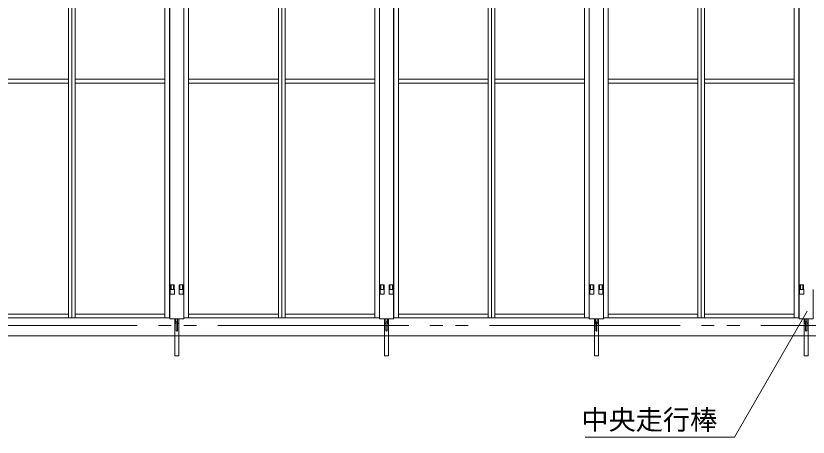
# Model space of a CAD drawing. Units: millimetres, scale not verified. Extents: x 2437 to 26587, y -17325 to 17325.
# Drawn here: x 12054 to 15415, y 4226 to 6013 of the extents above; entities that cross this region are included whole.
import ezdxf
from ezdxf.enums import TextEntityAlignment as Align

# ---------------------------------------------------------------- set-up
doc = ezdxf.new("R2010")
doc.units = ezdxf.units.MM
doc.header["$LTSCALE"] = 90
doc.linetypes.add('DASHED1', pattern=[1.8, 1.2, -0.6])
doc.linetypes.add('DOUBLE_CHAIN2', pattern=[12.8, 9, -1, 0.6, -0.6, 0.6, -1])
for name, color, linetype, lineweight in [('0-5_ﾍﾞｰｽﾗｲﾝ', 5, 'Continuous', 18), ('0-8_ﾜｲﾔｰﾛｰﾌﾟ', 7, 'DOUBLE_CHAIN2', 18), ('1-0_中央走行棒', 7, 'Continuous', 18), ('1-7_標準ﾊﾟﾈﾙ', 7, 'Continuous', 18), ('1-9_文字', 7, 'Continuous', 18), ('1-A_落とし棒', 7, 'Continuous', 18)]:
    doc.layers.add(name, color=color, linetype=linetype, lineweight=lineweight)
doc.styles.add('ＭＳ ゴシック', font='')
doc.styles.get('ＭＳ ゴシック').set_extended_font_data('MS Gothic')

msp = doc.modelspace()

# ---------------------------------------------------------------- linework, layer by layer
at = {"layer": '0-5_ﾍﾞｰｽﾗｲﾝ'}
msp.add_line((3116.88, 4655), (17776.88, 4655), dxfattribs=at)
at = {"layer": '0-8_ﾜｲﾔｰﾛｰﾌﾟ'}
msp.add_line((17176.88, 4700), (4676.88, 4700), dxfattribs=at)
at = {"layer": '1-0_中央走行棒'}
for p, q in [((12706.88, 4872.56), (12706.88, 6224.06)), ((12766.88, 6224.06), (12766.88, 4872.56)), ((13596.88, 4872.56), (13596.88, 6224.06)), ((13656.88, 6224.06), (13656.88, 4872.56)), ((14486.88, 4872.56), (14486.88, 6224.06)), ((14546.88, 6224.06), (14546.88, 4872.56)), ((15376.88, 4872.56), (15376.88, 6224.06)), ((12728.43, 4727.56), (12728.43, 4714.46)), ((12733.43, 4727.56), (12733.43, 4714.46)), ((12734.38, 4678.06), (12734.38, 4713.06)), ((12739.38, 4713.06), (12739.38, 4678.06)), ((12740.43, 4714.46), (12740.43, 4727.56)), ((12745.43, 4714.46), (12745.43, 4727.56)), ((13618.43, 4727.56), (13618.43, 4714.46)), ((13623.43, 4727.56), (13623.43, 4714.46)), ((13624.38, 4678.06), (13624.38, 4713.06)), ((13629.38, 4713.06), (13629.38, 4678.06)), ((13630.43, 4714.46), (13630.43, 4727.56)), ((13635.43, 4714.46), (13635.43, 4727.56)), ((14508.43, 4727.56), (14508.43, 4714.46)), ((14513.43, 4727.56), (14513.43, 4714.46)), ((14514.38, 4678.06), (14514.38, 4713.06)), ((14519.38, 4713.06), (14519.38, 4678.06)), ((14520.43, 4714.46), (14520.43, 4727.56)), ((14525.43, 4714.46), (14525.43, 4727.56)), ((15398.43, 4727.56), (15398.43, 4714.46)), ((15403.43, 4727.56), (15403.43, 4714.46)), ((15404.38, 4678.06), (15404.38, 4713.06)), ((15409.38, 4713.06), (15409.38, 4678.06)), ((15410.43, 4714.46), (15410.43, 4727.56))]:
    msp.add_line(p, q, dxfattribs=at)
for points in [[(12766.88, 4852.56), (12766.88, 4727.56), (12706.88, 4727.56), (12706.88, 4852.56)], [(13656.88, 4852.56), (13656.88, 4727.56), (13596.88, 4727.56), (13596.88, 4852.56)], [(14546.88, 4852.56), (14546.88, 4727.56), (14486.88, 4727.56), (14486.88, 4852.56)], [(15436.88, 4852.56), (15436.88, 4727.56), (15376.88, 4727.56), (15376.88, 4852.56)]]:
    msp.add_lwpolyline(points, dxfattribs=at)
for points in [[(12726.53, 4832.56), (12709.23, 4832.56), (12709.23, 4852.56), (12726.53, 4852.56)], [(12764.53, 4832.56), (12747.23, 4832.56), (12747.23, 4852.56), (12764.53, 4852.56)], [(13616.53, 4832.56), (13599.23, 4832.56), (13599.23, 4852.56), (13616.53, 4852.56)], [(13654.53, 4832.56), (13637.23, 4832.56), (13637.23, 4852.56), (13654.53, 4852.56)], [(14506.53, 4832.56), (14489.23, 4832.56), (14489.23, 4852.56), (14506.53, 4852.56)], [(14544.53, 4832.56), (14527.23, 4832.56), (14527.23, 4852.56), (14544.53, 4852.56)], [(15396.53, 4832.56), (15379.23, 4832.56), (15379.23, 4852.56), (15396.53, 4852.56)]]:
    msp.add_lwpolyline(points, close=True, dxfattribs=at)
for centre, radius, start, end in [((12736.93, 4714.46), 8.5, 180, 252.537), ((12736.93, 4714.46), 3.5, 180, 223.213), ((12736.88, 4713.06), 2.5, 0, 180), ((12736.93, 4714.46), 8.5, 286.746, 0), ((12736.93, 4714.46), 3.5, 314.408, 0), ((13626.93, 4714.46), 8.5, 180, 252.537), ((13626.93, 4714.46), 3.5, 180, 223.213), ((13626.88, 4713.06), 2.5, 0, 180), ((13626.93, 4714.46), 8.5, 286.746, 0), ((13626.93, 4714.46), 3.5, 314.408, 0), ((14516.93, 4714.46), 8.5, 180, 252.537), ((14516.93, 4714.46), 3.5, 180, 223.213), ((14516.88, 4713.06), 2.5, 0, 180), ((14516.93, 4714.46), 8.5, 286.746, 0), ((14516.93, 4714.46), 3.5, 314.408, 0), ((15406.93, 4714.46), 8.5, 180, 252.537), ((15406.93, 4714.46), 3.5, 180, 223.213), ((15406.88, 4713.06), 2.5, 0, 180), ((15406.93, 4714.46), 8.5, 286.746, 0), ((15406.93, 4714.46), 3.5, 314.408, 0), ((12736.88, 4678.06), 2.5, 180, 0), ((13626.88, 4678.06), 2.5, 180, 0), ((14516.88, 4678.06), 2.5, 180, 0), ((15406.88, 4678.06), 2.5, 180, 0)]:
    msp.add_arc(centre, radius, start, end, dxfattribs=at)
at = {"layer": '1-7_標準ﾊﾟﾈﾙ'}
for p, q in [((12710.17, 4872.56), (12710.17, 4852.56)), ((12763.58, 4872.56), (12763.58, 4852.56)), ((13600.17, 4872.56), (13600.17, 4852.56)), ((13653.59, 4872.56), (13653.59, 4852.56)), ((14490.17, 4872.56), (14490.17, 4852.56)), ((14543.59, 4872.56), (14543.59, 4852.56)), ((15380.17, 4872.56), (15380.17, 4852.56))]:
    msp.add_line(p, q, dxfattribs=at)
at = {"layer": '1-7_標準ﾊﾟﾈﾙ', "color": 4, "linetype": 'DASHED1', "lineweight": 9}
for p, q in [((12712.38, 4872.56), (12712.38, 4852.56)), ((12723.38, 4872.56), (12723.38, 4852.56)), ((12750.38, 4872.56), (12750.38, 4852.56)), ((12761.38, 4872.56), (12761.38, 4852.56)), ((13602.38, 4872.56), (13602.38, 4852.56)), ((13613.38, 4872.56), (13613.38, 4852.56)), ((13640.38, 4872.56), (13640.38, 4852.56)), ((13651.38, 4872.56), (13651.38, 4852.56)), ((14492.38, 4872.56), (14492.38, 4852.56)), ((14503.38, 4872.56), (14503.38, 4852.56)), ((14530.38, 4872.56), (14530.38, 4852.56)), ((14541.38, 4872.56), (14541.38, 4852.56)), ((15382.38, 4872.56), (15382.38, 4852.56)), ((15393.38, 4872.56), (15393.38, 4852.56))]:
    msp.add_line(p, q, dxfattribs=at)
at = {"layer": '1-7_標準ﾊﾟﾈﾙ'}
for points in [[(12291.88, 7735.56), (12277.63, 7735.56), (12277.63, 4732.56), (12291.88, 4732.56)], [(12291.88, 7735.56), (12306.13, 7735.56), (12306.13, 4732.56), (12291.88, 4732.56)], [(12706.38, 7735.56), (12686.63, 7735.56), (12686.63, 4732.56), (12706.38, 4732.56)], [(12767.38, 7735.56), (12787.13, 7735.56), (12787.13, 4732.56), (12767.38, 4732.56)], [(13181.88, 7735.56), (13167.63, 7735.56), (13167.63, 4732.56), (13181.88, 4732.56)], [(13181.88, 7735.56), (13196.13, 7735.56), (13196.13, 4732.56), (13181.88, 4732.56)], [(13596.38, 7735.56), (13576.63, 7735.56), (13576.63, 4732.56), (13596.38, 4732.56)], [(13657.38, 7735.56), (13677.13, 7735.56), (13677.13, 4732.56), (13657.38, 4732.56)], [(14071.88, 7735.56), (14057.63, 7735.56), (14057.63, 4732.56), (14071.88, 4732.56)], [(14071.88, 7735.56), (14086.13, 7735.56), (14086.13, 4732.56), (14071.88, 4732.56)], [(14486.38, 7735.56), (14466.63, 7735.56), (14466.63, 4732.56), (14486.38, 4732.56)], [(14547.38, 7735.56), (14567.13, 7735.56), (14567.13, 4732.56), (14547.38, 4732.56)], [(14961.88, 7735.56), (14947.63, 7735.56), (14947.63, 4732.56), (14961.88, 4732.56)], [(14961.88, 7735.56), (14976.13, 7735.56), (14976.13, 4732.56), (14961.88, 4732.56)], [(15376.38, 7735.56), (15356.63, 7735.56), (15356.63, 4732.56), (15376.38, 4732.56)], [(12277.63, 5744.06), (11897.13, 5744.06), (11897.13, 5728.06), (12277.63, 5728.06)], [(12306.13, 5744.06), (12686.63, 5744.06), (12686.63, 5728.06), (12306.13, 5728.06)], [(13167.63, 5744.06), (12787.13, 5744.06), (12787.13, 5728.06), (13167.63, 5728.06)], [(13196.13, 5744.06), (13576.63, 5744.06), (13576.63, 5728.06), (13196.13, 5728.06)], [(14057.63, 5744.06), (13677.13, 5744.06), (13677.13, 5728.06), (14057.63, 5728.06)], [(14086.13, 5744.06), (14466.63, 5744.06), (14466.63, 5728.06), (14086.13, 5728.06)], [(14947.63, 5744.06), (14567.13, 5744.06), (14567.13, 5728.06), (14947.63, 5728.06)], [(14976.13, 5744.06), (15356.63, 5744.06), (15356.63, 5728.06), (14976.13, 5728.06)], [(12277.63, 4732.56), (11897.13, 4732.56), (11897.13, 4748.06), (12277.63, 4748.06)], [(12306.13, 4732.56), (12686.63, 4732.56), (12686.63, 4748.06), (12306.13, 4748.06)], [(13167.63, 4732.56), (12787.13, 4732.56), (12787.13, 4748.06), (13167.63, 4748.06)], [(13196.13, 4732.56), (13576.63, 4732.56), (13576.63, 4748.06), (13196.13, 4748.06)], [(14057.63, 4732.56), (13677.13, 4732.56), (13677.13, 4748.06), (14057.63, 4748.06)], [(14086.13, 4732.56), (14466.63, 4732.56), (14466.63, 4748.06), (14086.13, 4748.06)], [(14947.63, 4732.56), (14567.13, 4732.56), (14567.13, 4748.06), (14947.63, 4748.06)], [(14976.13, 4732.56), (15356.63, 4732.56), (15356.63, 4748.06), (14976.13, 4748.06)]]:
    msp.add_lwpolyline(points, close=True, dxfattribs=at)
for points in [[(12706.38, 4852.56), (12726.38, 4852.56), (12726.38, 4872.56), (12706.38, 4872.56)], [(12767.38, 4852.56), (12747.38, 4852.56), (12747.38, 4872.56), (12767.38, 4872.56)], [(13596.38, 4852.56), (13616.38, 4852.56), (13616.38, 4872.56), (13596.38, 4872.56)], [(13657.38, 4852.56), (13637.38, 4852.56), (13637.38, 4872.56), (13657.38, 4872.56)], [(14486.38, 4852.56), (14506.38, 4852.56), (14506.38, 4872.56), (14486.38, 4872.56)], [(14547.38, 4852.56), (14527.38, 4852.56), (14527.38, 4872.56), (14547.38, 4872.56)], [(15376.38, 4852.56), (15396.38, 4852.56), (15396.38, 4872.56), (15376.38, 4872.56)]]:
    msp.add_lwpolyline(points, dxfattribs=at)
at = {"layer": '1-9_文字'}
for p, q in [((15411.88, 4759.82), (15103.57, 4225.82)), ((14469.89, 4225.82), (15103.14, 4225.82)), ((15103.57, 4225.82), (15103.14, 4225.82))]:
    msp.add_line(p, q, dxfattribs=at)
at = {"layer": '1-A_落とし棒'}
for points in [[(12745.38, 4727.56), (12745.38, 4571.36), (12728.38, 4571.36), (12728.38, 4727.56)], [(13635.38, 4727.56), (13635.38, 4571.36), (13618.38, 4571.36), (13618.38, 4727.56)], [(14525.38, 4727.56), (14525.38, 4571.36), (14508.38, 4571.36), (14508.38, 4727.56)], [(15415.38, 4727.56), (15415.38, 4571.36), (15398.38, 4571.36), (15398.38, 4727.56)]]:
    msp.add_lwpolyline(points, close=True, dxfattribs=at)

# ---------------------------------------------------------------- texts
at = {"layer": '1-9_文字', "style": 'ＭＳ ゴシック'}
msp.add_text('中央走行棒', height=84.46, dxfattribs=at).set_placement((14453.53, 4232.3), align=Align.BOTTOM_LEFT)

doc.saveas('drawing.dxf')
